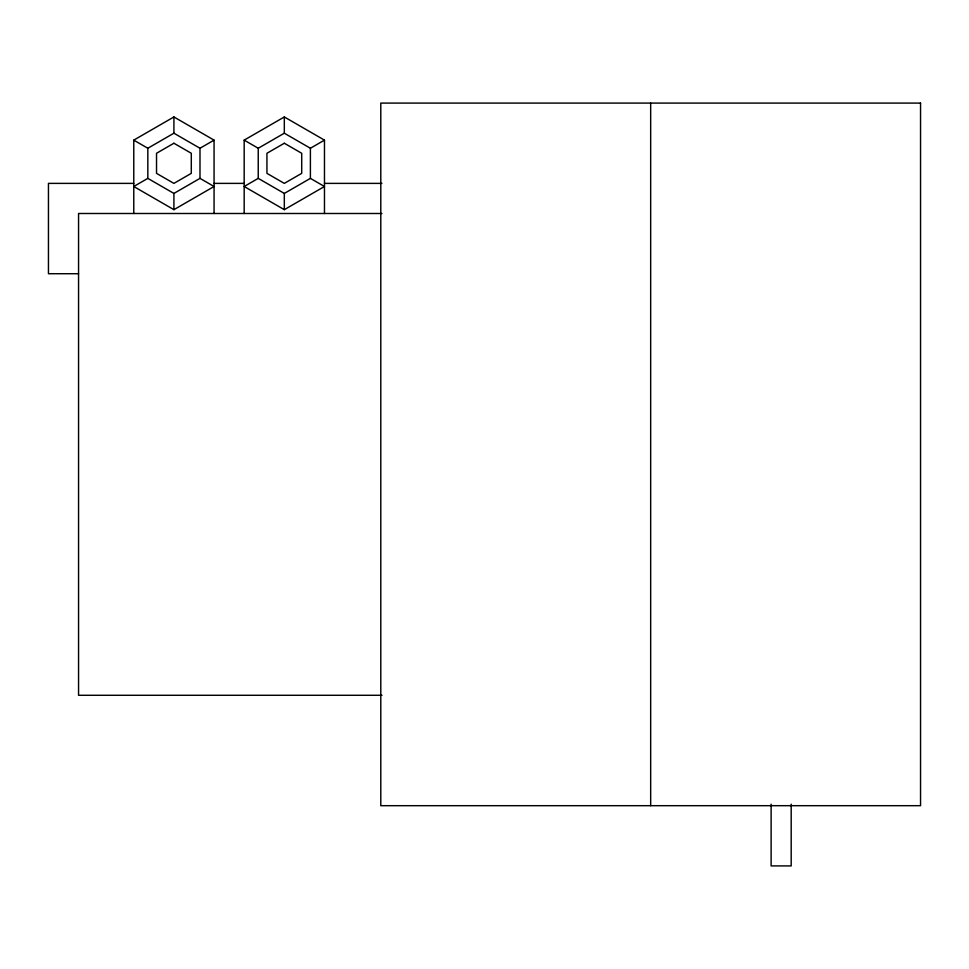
<?xml version="1.0" encoding="UTF-8"?>
<svg xmlns="http://www.w3.org/2000/svg" width="969" height="969" viewBox="0 0 969 969"><rect width="100%" height="100%" fill="white"/><g stroke="black" fill="none" stroke-linecap="round" stroke-linejoin="round"><path stroke-width="1.45" d="M133.77 213.495L133.77 140.13L173.911 116.958L214.064 140.13L214.064 213.495M147.833 148.257L173.911 133.201L199.989 148.257L199.989 178.369L173.911 193.425L147.833 178.369L147.833 148.257L133.77 140.13M147.833 178.369L133.77 186.496L173.911 209.667L214.064 186.496L199.989 178.369M199.989 148.257L214.064 140.13M244.176 213.495L244.176 140.13L284.317 116.958L324.47 140.13L324.47 213.495M258.238 148.257L284.317 133.201L310.395 148.257L310.395 178.369L284.317 193.425L258.238 178.369L258.238 148.257L244.176 140.13M258.238 178.369L244.176 186.496L284.317 209.667L324.47 186.496L310.395 178.369M310.395 148.257L324.47 140.13M133.77 183.383L48.45 183.383L48.45 273.718L78.562 273.718M214.064 183.383L244.176 183.383M324.47 183.383L381.907 183.383M381.907 213.495L78.562 213.495L78.562 695.282L382.004 695.282M791.188 804.185L791.188 865.911L771.118 865.911L771.118 804.185M650.671 103.089L650.671 805.687M284.317 116.958L284.317 133.201M284.317 193.425L284.317 209.667M173.911 116.958L173.911 133.201M173.911 193.425L173.911 209.667M173.911 143.242L156.53 153.272L156.53 173.354L173.911 183.383L191.293 173.354L191.293 153.272L173.911 143.242M284.317 143.242L266.935 153.272L266.935 173.354L284.317 183.383L301.71 173.354L301.71 153.272L284.317 143.242M920.55 103.089L380.793 103.089L380.793 805.687L920.55 805.687L920.55 103.089"/></g></svg>
